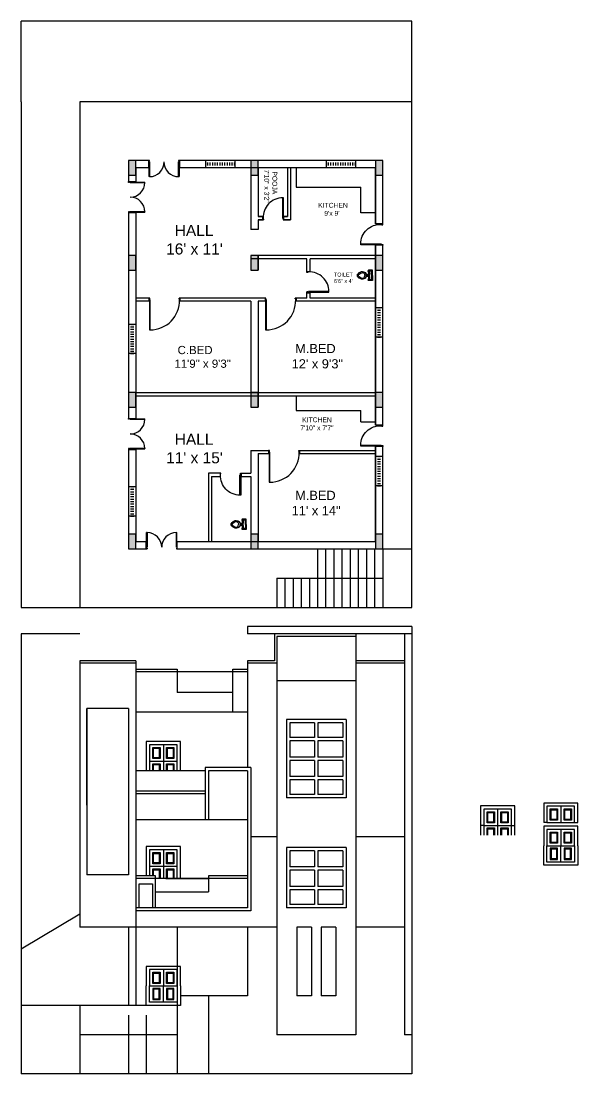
# Model space of a CAD drawing. Header units: inches. Extents: x -7493 to 22571, y -4428 to 5732.
# Drawn here: x -632 to 51, y -2207 to -915 of the extents above; entities that cross this region are included whole.
import ezdxf

# ---------------------------------------------------------------- set-up
doc = ezdxf.new("R2010")
doc.units = ezdxf.units.IN
doc.header["$MEASUREMENT"] = 0
doc.styles.get("Standard").update_dxf_attribs({"font": 'arial.ttf'})

# ---------------------------------------------------------------- blocks, each defined once
blk = doc.blocks.new('2')
at = {"color": 4}
for p, q in [((5142.7, -693.2), (5124.7, -693.2)), ((5124.7, -693.7), (5124.7, -693.2)), ((5142.7, -693.7), (5124.7, -693.7)), ((5144.7, -692.7), (5142.7, -692.7)), ((5142.7, -692.7), (5142.7, -693.2)), ((5142.7, -693.2), (5143.7, -693.2)), ((5143.7, -693.2), (5143.7, -693.7)), ((5143.7, -693.7), (5144.7, -693.7)), ((5144.7, -693.7), (5144.7, -692.7)), ((5142.7, -729.6), (5124.7, -729.6)), ((5124.7, -729.6), (5124.7, -730.2)), ((5142.7, -730.2), (5124.7, -730.2)), ((5142.7, -730.7), (5142.7, -730.2)), ((5142.7, -730.2), (5143.7, -730.2)), ((5142.7, -730.2), (5143.2, -730.2)), ((5144.7, -730.7), (5142.7, -730.7)), ((5143.7, -730.2), (5143.7, -729.7)), ((5143.7, -729.7), (5144.7, -729.7)), ((5144.7, -729.7), (5144.7, -730.7))]:
    blk.add_line(p, q, dxfattribs=at)
for points in [[(5124.7, -693.7), (5142.7, -693.7), (5142.7, -693.2), (5124.7, -693.2)], [(5124.7, -729.6), (5142.7, -729.6), (5142.7, -730.2), (5124.7, -730.2)]]:
    blk.add_lwpolyline(points, dxfattribs=at)
for centre, start, end in [((5142.7, -693.7), 180, 270), ((5142.7, -729.6), 90, 180)]:
    blk.add_arc(centre, 18, start, end, dxfattribs=at)
blk = doc.blocks.new('new block')
at = {"color": 4}
for p, q in [((5074.4, -488.4), (5072.4, -488.4)), ((5072.4, -488.4), (5072.4, -488.9)), ((5072.4, -488.9), (5073.4, -488.9)), ((5073.4, -488.9), (5073.4, -489.4)), ((5073.4, -489.4), (5074.4, -489.4)), ((5074.4, -489.4), (5074.4, -488.4)), ((5072.4, -526.4), (5072.4, -525.9)), ((5072.4, -525.9), (5073.4, -525.9)), ((5074.4, -526.4), (5072.4, -526.4)), ((5073.4, -525.9), (5073.4, -525.4)), ((5073.4, -525.4), (5074.4, -525.4)), ((5074.4, -525.4), (5074.4, -526.4))]:
    blk.add_line(p, q, dxfattribs=at)
blk.add_lwpolyline([(5072.4, -488.9), (5035.4, -488.9), (5035.4, -489.9), (5072.4, -489.9)], close=True, dxfattribs=at)
blk.add_arc((5071.4, -489.9), 36, 179.9779, 271.5918, dxfattribs=at)
blk = doc.blocks.new('4')
at = {"color": 4}
for p, q in [((5454.5, -549.1), (5454.5, -547.1)), ((5454.5, -547.1), (5455, -547.1)), ((5455.5, -549.1), (5454.5, -549.1)), ((5455, -547.1), (5455, -548.1)), ((5455, -548.1), (5455.5, -548.1)), ((5455.5, -548.1), (5455.5, -549.1)), ((5480, -548.1), (5479.5, -548.1)), ((5479.5, -548.1), (5479.5, -549.1)), ((5479.5, -549.1), (5480.5, -549.1)), ((5480.5, -547.1), (5480, -547.1)), ((5480, -547.1), (5480, -548.1)), ((5480.5, -549.1), (5480.5, -547.1))]:
    blk.add_line(p, q, dxfattribs=at)
blk.add_lwpolyline([(5480, -547.1), (5480, -522.1), (5479, -522.1), (5479, -547.1)], close=True, dxfattribs=at)
blk.add_arc((5479, -546.1), 24, 89.9502, 182.388, dxfattribs=at)
blk = doc.blocks.new('A$C73EC25F1')
for p, q in [((0.25, 0.739), (0, 0.739)), ((0, 0.739), (0.001, 0.549)), ((0.001, 0.549), (0.027, 0.52)), ((0.014, 0.742), (0.014, 0.559)), ((0.014, 0.559), (0.015, 0.552)), ((0.015, 0.552), (0.019, 0.546)), ((0.019, 0.546), (0.031, 0.533)), ((0.019, 0.546), (0.019, 0.546)), ((0.03, 0.521), (0.027, 0.52)), ((0.102, 0.545), (0.03, 0.521)), ((0.102, 0.557), (0.031, 0.533)), ((0.25, 0.702), (0.048, 0.702)), ((0.048, 0.702), (0.048, 0.594)), ((0.048, 0.594), (0.065, 0.586)), ((0.073, 0.588), (0.065, 0.586)), ((0.163, 0.596), (0.073, 0.588)), ((0.178, 0.556), (0.102, 0.557)), ((0.179, 0.544), (0.102, 0.545)), ((0.25, 0.575), (0.163, 0.596)), ((0.249, 0.532), (0.178, 0.556)), ((0.25, 0.519), (0.179, 0.544)), ((0.216, 0.533), (0.198, 0.506)), ((0.25, 0.739), (0.5, 0.739)), ((0.25, 0.702), (0.453, 0.702)), ((0.258, 0.578), (0.25, 0.575)), ((0.253, 0.52), (0.25, 0.519)), ((0.322, 0.556), (0.251, 0.532)), ((0.325, 0.544), (0.253, 0.52)), ((0.346, 0.597), (0.258, 0.578)), ((0.298, 0.516), (0.285, 0.533)), ((0.398, 0.557), (0.322, 0.556)), ((0.401, 0.544), (0.325, 0.544)), ((0.436, 0.586), (0.346, 0.597)), ((0.47, 0.533), (0.398, 0.557)), ((0.473, 0.52), (0.401, 0.544)), ((0.453, 0.594), (0.436, 0.586)), ((0.453, 0.702), (0.453, 0.594)), ((0.482, 0.546), (0.47, 0.533)), ((0.5, 0.549), (0.473, 0.52)), ((0.482, 0.546), (0.486, 0.552)), ((0.486, 0.552), (0.487, 0.559)), ((0.487, 0.742), (0.487, 0.559)), ((0.487, 0.559), (0.487, 0.559)), ((0.5, 0.739), (0.5, 0.549)), ((0.11, 0.396), (0.192, 0.454)), ((0.113, 0.288), (0.148, 0.335)), ((0.117, 0.237), (0.113, 0.288)), ((0.148, 0.15), (0.117, 0.237)), ((0.148, 0.335), (0.182, 0.354)), ((0.192, 0.082), (0.148, 0.15)), ((0.182, 0.354), (0.237, 0.361)), ((0.198, 0.506), (0.19, 0.474)), ((0.19, 0.474), (0.192, 0.454)), ((0.192, 0.454), (0.309, 0.454)), ((0.203, 0.075), (0.192, 0.082)), ((0.204, 0.491), (0.202, 0.488)), ((0.202, 0.488), (0.202, 0.485)), ((0.202, 0.485), (0.204, 0.482)), ((0.203, 0.075), (0.224, 0.063)), ((0.206, 0.494), (0.204, 0.491)), ((0.204, 0.482), (0.206, 0.48)), ((0.209, 0.496), (0.206, 0.494)), ((0.206, 0.48), (0.209, 0.478)), ((0.212, 0.496), (0.209, 0.496)), ((0.209, 0.478), (0.212, 0.478)), ((0.25, 0.496), (0.212, 0.496)), ((0.212, 0.478), (0.25, 0.478)), ((0.224, 0.063), (0.247, 0.058)), ((0.226, 0.454), (0.226, 0.478)), ((0.237, 0.361), (0.25, 0.361)), ((0.247, 0.058), (0.271, 0.061)), ((0.25, 0.496), (0.288, 0.496)), ((0.288, 0.478), (0.25, 0.478)), ((0.264, 0.361), (0.25, 0.361)), ((0.319, 0.354), (0.264, 0.361)), ((0.271, 0.061), (0.292, 0.071)), ((0.275, 0.454), (0.275, 0.478)), ((0.292, 0.496), (0.288, 0.496)), ((0.288, 0.478), (0.292, 0.478)), ((0.295, 0.494), (0.292, 0.496)), ((0.292, 0.478), (0.295, 0.48)), ((0.292, 0.071), (0.299, 0.076)), ((0.297, 0.491), (0.295, 0.494)), ((0.295, 0.48), (0.297, 0.482)), ((0.298, 0.488), (0.297, 0.491)), ((0.297, 0.482), (0.298, 0.485)), ((0.309, 0.486), (0.298, 0.516)), ((0.298, 0.485), (0.298, 0.488)), ((0.299, 0.076), (0.309, 0.082)), ((0.309, 0.454), (0.309, 0.486)), ((0.309, 0.454), (0.391, 0.396)), ((0.309, 0.082), (0.353, 0.15)), ((0.353, 0.335), (0.319, 0.354)), ((0.388, 0.288), (0.353, 0.335)), ((0.353, 0.15), (0.384, 0.237)), ((0.384, 0.237), (0.388, 0.288))]:
    blk.add_line(p, q)
for centre, radius, start, end in [((0.211, 0.203), 0.154, 166.557, 173.0452), ((0.103, 0.217), 0.0446, 174.3642, 199.9942), ((2.434, -0.342), 2.442, 164.6178, 166.2484), ((0.683, 0.443), 0.667, 201.1305, 207.7446), ((0.764, 0.115), 0.711, 161.1022, 164.4404), ((1.21, -0.042), 1.184, 158.3153, 160.9044), ((0.477, 0.338), 0.436, 208.1436, 219.081), ((0.336, 0.224), 0.255, 219.2937, 233.7294), ((0.222, 0.067), 0.061, 233.2861, 254.7689), ((0.273, 0.24), 0.241, 253.7934, 264.6213), ((0.228, 0.24), 0.241, 275.3787, 286.2066), ((0.279, 0.067), 0.061, 285.2311, 306.7139), ((0.164, 0.224), 0.255, 306.2706, 320.7063), ((0.023, 0.338), 0.436, 320.919, 331.8564), ((-0.71, -0.042), 1.184, 19.0956, 21.6847), ((-0.182, 0.443), 0.667, 332.2554, 338.8695), ((-0.263, 0.115), 0.711, 15.5596, 18.8978), ((-1.933, -0.342), 2.442, 13.7516, 15.3822), ((0.29, 0.203), 0.154, 6.9548, 13.443), ((0.398, 0.217), 0.0446, 340.0058, 5.6358)]:
    blk.add_arc(centre, radius, start, end)

msp = doc.modelspace()

# ---------------------------------------------------------------- hatches: boundary and pattern name
at = {"true_color": 0x991b1e}
h = msp.add_hatch(color=244, dxfattribs=at)
h.dxf.hatch_style = 1
h.paths.add_polyline_path([(-491.3, -1085.7), (-500.3, -1085.7), (-500.3, -1103.7), (-491.3, -1103.7)])
h = msp.add_hatch(color=2)
h.dxf.hatch_style = 1
h.paths.add_polyline_path([(-402.9, -1088.2), (-405.9, -1088.2), (-405.9, -1092.2), (-402.9, -1092.2)])
h.paths.add_polyline_path([(-369.9, -1088.2), (-372.9, -1088.2), (-372.9, -1092.2), (-369.9, -1092.2)])
h = msp.add_hatch(color=244, dxfattribs=at)
h.dxf.hatch_style = 1
h.paths.add_polyline_path([(-341.3, -1085.7), (-350.3, -1085.7), (-350.3, -1103.7), (-341.3, -1103.7)])
h = msp.add_hatch(color=2)
h.dxf.hatch_style = 1
h.paths.add_polyline_path([(-254.8, -1088.2), (-257.8, -1088.2), (-257.8, -1092.2), (-254.8, -1092.2)])
h.paths.add_polyline_path([(-221.8, -1088.2), (-224.8, -1088.2), (-224.8, -1092.2), (-221.8, -1092.2)])
h = msp.add_hatch(color=244, dxfattribs=at)
h.dxf.hatch_style = 1
h.paths.add_polyline_path([(-188.3, -1085.7), (-197.3, -1085.7), (-197.3, -1103.7), (-188.3, -1103.7)])
h = msp.add_hatch(color=244, dxfattribs=at)
h.dxf.hatch_style = 1
h.paths.add_polyline_path([(-491.3, -1202.7), (-500.3, -1202.7), (-500.3, -1220.7), (-491.3, -1220.7)])
h = msp.add_hatch(color=244, dxfattribs=at)
h.dxf.hatch_style = 1
h.paths.add_polyline_path([(-341.3, -1202.7), (-350.3, -1202.7), (-350.3, -1220.7), (-341.3, -1220.7)])
h = msp.add_hatch(color=244, dxfattribs=at)
h.dxf.hatch_style = 1
h.paths.add_polyline_path([(-188.3, -1202.7), (-197.3, -1202.7), (-197.3, -1220.7), (-188.3, -1220.7)])
h = msp.add_hatch(color=2)
h.dxf.hatch_style = 1
h.paths.add_polyline_path([(-190.8, -1269.6), (-190.8, -1266.6), (-194.8, -1266.6), (-194.8, -1269.6)])
h.paths.add_polyline_path([(-190.8, -1302.6), (-190.8, -1299.6), (-194.8, -1299.6), (-194.8, -1302.6)])
h = msp.add_hatch(color=2)
h.dxf.hatch_style = 1
h.paths.add_polyline_path([(-493.8, -1290), (-493.8, -1287), (-497.8, -1287), (-497.8, -1290)])
h.paths.add_polyline_path([(-493.8, -1323), (-493.8, -1320), (-497.8, -1320), (-497.8, -1323)])
h = msp.add_hatch(color=244, dxfattribs=at)
h.dxf.hatch_style = 1
h.paths.add_polyline_path([(-491.3, -1370.7), (-500.3, -1370.7), (-500.3, -1388.7), (-491.3, -1388.7)])
h = msp.add_hatch(color=244, dxfattribs=at)
h.dxf.hatch_style = 1
h.paths.add_polyline_path([(-341.3, -1370.7), (-350.3, -1370.7), (-350.3, -1388.7), (-341.3, -1388.7)])
h = msp.add_hatch(color=244, dxfattribs=at)
h.dxf.hatch_style = 1
h.paths.add_polyline_path([(-188.3, -1370.7), (-197.3, -1370.7), (-197.3, -1388.7), (-188.3, -1388.7)])
h = msp.add_hatch(color=2)
h.dxf.hatch_style = 1
h.paths.add_polyline_path([(-190.8, -1452.3), (-190.8, -1449.3), (-194.8, -1449.3), (-194.8, -1452.3)])
h.paths.add_polyline_path([(-190.8, -1485.3), (-190.8, -1482.3), (-194.8, -1482.3), (-194.8, -1485.3)])
h = msp.add_hatch(color=2)
h.dxf.hatch_style = 1
h.paths.add_polyline_path([(-493.8, -1489.4), (-493.8, -1486.4), (-497.8, -1486.4), (-497.8, -1489.4)])
h.paths.add_polyline_path([(-493.8, -1522.4), (-493.8, -1519.4), (-497.8, -1519.4), (-497.8, -1522.4)])
h = msp.add_hatch(color=244, dxfattribs=at)
h.dxf.hatch_style = 1
h.paths.add_polyline_path([(-491.3, -1544.7), (-500.3, -1544.7), (-500.3, -1562.7), (-491.3, -1562.7)])
h = msp.add_hatch(color=244, dxfattribs=at)
h.dxf.hatch_style = 1
h.paths.add_polyline_path([(-341.3, -1544.7), (-350.3, -1544.7), (-350.3, -1562.7), (-341.3, -1562.7)])
h = msp.add_hatch(color=244, dxfattribs=at)
h.dxf.hatch_style = 1
h.paths.add_polyline_path([(-188.3, -1544.7), (-197.3, -1544.7), (-197.3, -1562.7), (-188.3, -1562.7)])

# ---------------------------------------------------------------- linework, layer by layer
for p, q in [((-152.3, -914.7), (-632.3, -914.7)), ((-632.3, -1013.7), (-632.3, -914.7)), ((-152.3, -1013.7), (-152.3, -914.7)), ((-632.3, -1013.7), (-632.3, -1634.7)), ((-560.3, -1013.7), (-560.3, -1634.7)), ((-152.3, -1013.7), (-560.3, -1013.7)), ((-152.3, -1634.7), (-152.3, -1013.7)), ((-491.3, -1094.7), (-491.3, -1111.8)), ((-475.8, -1094.7), (-491.3, -1094.7)), ((-475.8, -1085.7), (-475.8, -1094.7)), ((-437.8, -1085.7), (-437.8, -1094.7)), ((-197.3, -1094.7), (-437.8, -1094.7)), ((-405.9, -1085.7), (-405.9, -1094.7)), ((-402.9, -1092.2), (-402.9, -1088.2)), ((-399.9, -1092.2), (-399.9, -1088.2)), ((-396.9, -1092.2), (-396.9, -1088.2)), ((-393.9, -1092.2), (-393.9, -1088.2)), ((-390.9, -1092.2), (-390.9, -1088.2)), ((-387.9, -1092.2), (-387.9, -1088.2)), ((-384.9, -1092.2), (-384.9, -1088.2)), ((-381.9, -1092.2), (-381.9, -1088.2)), ((-378.9, -1092.2), (-378.9, -1088.2)), ((-375.9, -1092.2), (-375.9, -1088.2)), ((-372.9, -1092.2), (-372.9, -1088.2)), ((-369.9, -1085.7), (-369.9, -1094.7)), ((-369.9, -1092.2), (-369.9, -1088.2)), ((-350.3, -1094.7), (-350.3, -1170.7)), ((-341.3, -1094.7), (-341.3, -1154.7)), ((-305.3, -1094.7), (-305.3, -1154.7)), ((-301.3, -1094.7), (-301.3, -1158.7)), ((-294.7, -1094.7), (-294.7, -1118.7)), ((-257.8, -1085.7), (-257.8, -1094.7)), ((-254.8, -1092.2), (-254.8, -1088.2)), ((-251.8, -1092.2), (-251.8, -1088.2)), ((-248.8, -1092.2), (-248.8, -1088.2)), ((-245.8, -1092.2), (-245.8, -1088.2)), ((-242.8, -1092.2), (-242.8, -1088.2)), ((-239.8, -1092.2), (-239.8, -1088.2)), ((-236.8, -1092.2), (-236.8, -1088.2)), ((-233.8, -1092.2), (-233.8, -1088.2)), ((-230.8, -1092.2), (-230.8, -1088.2)), ((-227.8, -1092.2), (-227.8, -1088.2)), ((-224.8, -1092.2), (-224.8, -1088.2)), ((-221.8, -1085.7), (-221.8, -1094.7)), ((-221.8, -1092.2), (-221.8, -1088.2)), ((-197.3, -1163.8), (-197.3, -1094.7)), ((-197.3, -1103.7), (-197.3, -1163.8)), ((-500.3, -1111.8), (-491.3, -1111.8)), ((-294.7, -1118.7), (-215.3, -1118.7)), ((-215.3, -1150), (-215.3, -1118.7)), ((-500.3, -1149.8), (-491.3, -1149.8)), ((-491.3, -1149.8), (-491.3, -1402.6)), ((-197.3, -1150), (-215.3, -1150)), ((-335.6, -1154.7), (-341.3, -1154.7)), ((-341.3, -1154.7), (-335.6, -1154.7)), ((-341.3, -1158.7), (-341.3, -1170.7)), ((-334.6, -1158.7), (-341.3, -1158.7)), ((-341.3, -1158.7), (-334.6, -1158.7)), ((-335.6, -1158.7), (-335.6, -1154.7)), ((-301.3, -1158.7), (-310.6, -1158.7)), ((-310.6, -1158.7), (-301.3, -1158.7)), ((-305.3, -1154.7), (-309.6, -1154.7)), ((-309.6, -1154.7), (-305.3, -1154.7)), ((-309.6, -1158.7), (-309.6, -1154.7)), ((-341.3, -1170.7), (-350.3, -1170.7)), ((-188.3, -1163.8), (-197.3, -1163.8)), ((-197.3, -1410.9), (-197.3, -1189.8)), ((-197.3, -1189.8), (-197.3, -1410.9)), ((-188.3, -1189.8), (-197.3, -1189.8)), ((-350.3, -1202.7), (-350.3, -1220.7)), ((-197.3, -1202.7), (-350.3, -1202.7)), ((-281.3, -1206.7), (-350.3, -1206.7)), ((-341.3, -1202.7), (-341.3, -1220.7)), ((-281.3, -1223.2), (-281.3, -1206.7)), ((-277.3, -1222.2), (-277.3, -1206.7)), ((-197.3, -1206.7), (-277.3, -1206.7)), ((-281.3, -1222.2), (-277.3, -1222.2)), ((-281.3, -1254.7), (-281.3, -1247.2)), ((-281.3, -1248.2), (-277.3, -1248.2)), ((-279.3, -1248.2), (-277.3, -1248.2)), ((-277.3, -1254.7), (-277.3, -1248.2)), ((-474.3, -1254.7), (-491.3, -1254.7)), ((-475.3, -1258.7), (-491.3, -1258.7)), ((-475.3, -1254.7), (-475.3, -1258.7)), ((-331.6, -1254.7), (-438.3, -1254.7)), ((-437.3, -1254.7), (-437.3, -1258.7)), ((-350.3, -1258.7), (-437.3, -1258.7)), ((-350.3, -1258.7), (-350.3, -1388.7)), ((-341.3, -1258.7), (-341.3, -1388.7)), ((-332.6, -1258.7), (-341.3, -1258.7)), ((-332.6, -1254.7), (-332.6, -1258.7)), ((-281.3, -1254.7), (-295.6, -1254.7)), ((-294.6, -1254.7), (-294.6, -1258.7)), ((-197.3, -1258.7), (-294.6, -1258.7)), ((-197.3, -1254.7), (-277.3, -1254.7)), ((-188.3, -1266.6), (-197.3, -1266.6)), ((-194.8, -1269.6), (-190.8, -1269.6)), ((-194.8, -1272.6), (-190.8, -1272.6)), ((-194.8, -1275.6), (-190.8, -1275.6)), ((-194.8, -1278.6), (-190.8, -1278.6)), ((-491.3, -1287), (-500.3, -1287)), ((-497.8, -1290), (-493.8, -1290)), ((-194.8, -1281.6), (-190.8, -1281.6)), ((-194.8, -1284.6), (-190.8, -1284.6)), ((-194.8, -1287.6), (-190.8, -1287.6)), ((-194.8, -1290.6), (-190.8, -1290.6)), ((-497.8, -1293), (-493.8, -1293)), ((-497.8, -1296), (-493.8, -1296)), ((-497.8, -1299), (-493.8, -1299)), ((-497.8, -1302), (-493.8, -1302)), ((-497.8, -1305), (-493.8, -1305)), ((-188.3, -1302.6), (-197.3, -1302.6)), ((-194.8, -1293.6), (-190.8, -1293.6)), ((-194.8, -1296.6), (-190.8, -1296.6)), ((-194.8, -1299.6), (-190.8, -1299.6)), ((-194.8, -1302.6), (-190.8, -1302.6)), ((-497.8, -1308), (-493.8, -1308)), ((-497.8, -1311), (-493.8, -1311)), ((-497.8, -1314), (-493.8, -1314)), ((-497.8, -1317), (-493.8, -1317)), ((-491.3, -1323), (-500.3, -1323)), ((-497.8, -1320), (-493.8, -1320)), ((-497.8, -1323), (-493.8, -1323)), ((-491.3, -1370.7), (-197.3, -1370.7)), ((-491.3, -1374.7), (-197.3, -1374.7)), ((-294.7, -1374.7), (-294.7, -1392.7)), ((-294.7, -1392.7), (-215.3, -1392.7)), ((-215.3, -1406.5), (-215.3, -1392.7)), ((-500.3, -1402.6), (-491.3, -1402.6)), ((-215.3, -1406.5), (-197.3, -1406.5)), ((-188.3, -1410.9), (-197.3, -1410.9)), ((-500.3, -1440.6), (-491.3, -1440.6)), ((-491.3, -1440.6), (-491.3, -1553.7)), ((-350.3, -1441.7), (-350.3, -1469.7)), ((-350.3, -1441.7), (-327.3, -1441.7)), ((-341.3, -1445.7), (-341.3, -1553.7)), ((-341.3, -1445.7), (-328.3, -1445.7)), ((-328.3, -1441.7), (-328.3, -1445.7)), ((-291.3, -1441.7), (-197.3, -1441.7)), ((-290.3, -1441.7), (-290.3, -1445.7)), ((-290.3, -1445.7), (-197.3, -1445.7)), ((-197.3, -1553.7), (-197.3, -1436.9)), ((-197.3, -1436.9), (-197.3, -1562.7)), ((-188.3, -1436.9), (-197.3, -1436.9)), ((-188.3, -1449.3), (-197.3, -1449.3)), ((-194.8, -1452.3), (-190.8, -1452.3)), ((-194.8, -1455.3), (-190.8, -1455.3)), ((-194.8, -1458.3), (-190.8, -1458.3)), ((-402.3, -1469.7), (-402.3, -1553.7)), ((-388, -1469.7), (-402.3, -1469.7)), ((-388, -1471.7), (-388, -1473.7)), ((-363, -1469.7), (-350.3, -1469.7)), ((-362, -1469.7), (-362, -1473.7)), ((-194.8, -1461.3), (-190.8, -1461.3)), ((-194.8, -1464.3), (-190.8, -1464.3)), ((-194.8, -1467.3), (-190.8, -1467.3)), ((-194.8, -1470.3), (-190.8, -1470.3)), ((-194.8, -1473.3), (-190.8, -1473.3)), ((-398.3, -1473.7), (-398.3, -1553.7)), ((-398.3, -1473.7), (-388, -1473.7)), ((-362, -1473.7), (-350.3, -1473.7)), ((-350.3, -1473.7), (-350.3, -1553.7)), ((-188.3, -1485.3), (-197.3, -1485.3)), ((-194.8, -1476.3), (-190.8, -1476.3)), ((-194.8, -1479.3), (-190.8, -1479.3)), ((-194.8, -1482.3), (-190.8, -1482.3)), ((-194.8, -1485.3), (-190.8, -1485.3)), ((-491.3, -1486.4), (-500.3, -1486.4)), ((-497.8, -1489.4), (-493.8, -1489.4)), ((-497.8, -1492.4), (-493.8, -1492.4)), ((-497.8, -1495.4), (-493.8, -1495.4)), ((-497.8, -1498.4), (-493.8, -1498.4)), ((-497.8, -1501.4), (-493.8, -1501.4)), ((-497.8, -1504.4), (-493.8, -1504.4)), ((-497.8, -1507.4), (-493.8, -1507.4)), ((-497.8, -1510.4), (-493.8, -1510.4)), ((-491.3, -1522.4), (-500.3, -1522.4)), ((-497.8, -1513.4), (-493.8, -1513.4)), ((-497.8, -1516.4), (-493.8, -1516.4)), ((-497.8, -1519.4), (-493.8, -1519.4)), ((-497.8, -1522.4), (-493.8, -1522.4)), ((-491.3, -1553.7), (-478.5, -1553.7)), ((-478.5, -1562.7), (-478.5, -1553.7)), ((-440.5, -1553.7), (-197.3, -1553.7)), ((-440.5, -1562.7), (-440.5, -1553.7)), ((-268.3, -1562.7), (-268.3, -1634.7)), ((-258.3, -1562.7), (-258.3, -1634.7)), ((-248.3, -1562.7), (-248.3, -1634.7)), ((-238.3, -1562.7), (-238.3, -1634.7)), ((-228.3, -1562.7), (-228.3, -1634.7)), ((-218.3, -1562.7), (-218.3, -1634.7)), ((-208.3, -1562.7), (-208.3, -1634.7)), ((-198.3, -1562.7), (-198.3, -1634.7)), ((-188.3, -1562.7), (-152.3, -1562.7)), ((-188.3, -1562.7), (-188.3, -1634.7)), ((-318.3, -1598.7), (-188.3, -1598.7)), ((-318.3, -1598.7), (-318.3, -1634.7)), ((-308.3, -1598.7), (-308.3, -1634.7)), ((-298.3, -1598.7), (-298.3, -1634.7)), ((-288.3, -1598.7), (-288.3, -1634.7)), ((-278.3, -1598.7), (-278.3, -1634.7)), ((-632.3, -1634.7), (-152.3, -1634.7)), ((-632.3, -1667.1), (-632.3, -2207.1)), ((-560.3, -1667.1), (-632.3, -1667.1)), ((-354.3, -1658.1), (-354.3, -1667.1)), ((-152.3, -1658.1), (-354.3, -1658.1)), ((-152.3, -1667.1), (-354.3, -1667.1)), ((-321.3, -1667.1), (-321.3, -1700.1)), ((-221.3, -1667.1), (-221.3, -2159.1)), ((-161.3, -1667.1), (-161.3, -2159.1)), ((-152.3, -1658.1), (-152.3, -2207.1)), ((-318.3, -1670.1), (-318.3, -2159.1)), ((-221.3, -1670.1), (-318.3, -1670.1)), ((-560.3, -1700.1), (-560.3, -2027.1)), ((-491.3, -1700.1), (-560.3, -1700.1)), ((-491.3, -1703.1), (-560.3, -1703.1)), ((-491.3, -1700.1), (-491.3, -1962.7)), ((-321.3, -1700.1), (-354.3, -1700.1)), ((-354.3, -1700.1), (-354.3, -1831.1)), ((-318.3, -1703.1), (-354.3, -1703.1)), ((-161.3, -1700.1), (-221.3, -1700.1)), ((-161.3, -1703.1), (-221.3, -1703.1)), ((-491.3, -1710.2), (-440.5, -1710.2)), ((-491.3, -1713.2), (-372.4, -1713.2)), ((-440.5, -1710.2), (-440.5, -1739.1)), ((-440.5, -1713.2), (-372.4, -1713.2)), ((-372.4, -1763.1), (-372.4, -1710.2)), ((-372.4, -1710.2), (-354.3, -1710.2)), ((-372.4, -1713.2), (-354.3, -1713.2)), ((-318.3, -1724.1), (-221.3, -1724.1)), ((-372.4, -1739.1), (-440.5, -1739.1)), ((-551.3, -1758.7), (-551.3, -1962.7)), ((-500.3, -1758.7), (-551.3, -1758.7)), ((-551.3, -1877.3), (-551.3, -1758.7)), ((-500.3, -1758.7), (-500.3, -1962.7)), ((-354.3, -1763.1), (-491.3, -1763.1)), ((-233.3, -1772.2), (-306.3, -1772.2)), ((-306.3, -1772.2), (-306.3, -1868.2)), ((-271.8, -1776.2), (-302.3, -1776.2)), ((-302.3, -1776.2), (-302.3, -1794.2)), ((-271.8, -1776.2), (-271.8, -1794.2)), ((-237.3, -1776.2), (-267.8, -1776.2)), ((-267.8, -1776.2), (-267.8, -1794.2)), ((-237.3, -1776.2), (-237.3, -1794.2)), ((-233.3, -1772.2), (-233.3, -1868.2)), ((-271.8, -1794.2), (-302.3, -1794.2)), ((-237.3, -1794.2), (-267.8, -1794.2)), ((-457.5, -1803.1), (-457.5, -1835.1)), ((-271.8, -1798.2), (-302.3, -1798.2)), ((-302.3, -1798.2), (-302.3, -1818.2)), ((-271.8, -1798.2), (-271.8, -1818.2)), ((-237.3, -1798.2), (-267.8, -1798.2)), ((-267.8, -1798.2), (-267.8, -1818.2)), ((-237.3, -1798.2), (-237.3, -1818.2)), ((-271.8, -1818.2), (-302.3, -1818.2)), ((-271.8, -1822.2), (-302.3, -1822.2)), ((-302.3, -1822.2), (-302.3, -1842.2)), ((-271.8, -1822.2), (-271.8, -1842.2)), ((-237.3, -1818.2), (-267.8, -1818.2)), ((-237.3, -1822.2), (-267.8, -1822.2)), ((-267.8, -1822.2), (-267.8, -1842.2)), ((-237.3, -1822.2), (-237.3, -1842.2)), ((-406.3, -1835.1), (-491.3, -1835.1)), ((-474.5, -1823.1), (-440.5, -1823.1)), ((-350.3, -1831.1), (-406.3, -1831.1)), ((-406.3, -1831.1), (-406.3, -1895.1)), ((-354.3, -1835.1), (-402.3, -1835.1)), ((-402.3, -1835.1), (-402.3, -1895.1)), ((-354.3, -1835.1), (-354.3, -2003.1)), ((-350.3, -1831.1), (-350.3, -2007.1)), ((-271.8, -1842.2), (-302.3, -1842.2)), ((-271.8, -1846.2), (-302.3, -1846.2)), ((-302.3, -1846.2), (-302.3, -1864.2)), ((-271.8, -1846.2), (-271.8, -1864.2)), ((-237.3, -1842.2), (-267.8, -1842.2)), ((-237.3, -1846.2), (-267.8, -1846.2)), ((-267.8, -1846.2), (-267.8, -1864.2)), ((-237.3, -1846.2), (-237.3, -1864.2)), ((-406.3, -1860.1), (-491.3, -1860.1)), ((-406.3, -1863.1), (-491.3, -1863.1)), ((-233.3, -1868.2), (-306.3, -1868.2)), ((-271.8, -1864.2), (-302.3, -1864.2)), ((-237.3, -1864.2), (-267.8, -1864.2)), ((-47.2, -1882), (-47.2, -1914)), ((30.4, -1878.6), (30.4, -1898.6)), ((-354.3, -1895.1), (-491.3, -1895.1)), ((13.4, -1898.6), (9.4, -1898.6)), ((13.4, -1898.6), (47.4, -1898.6)), ((47.4, -1898.6), (51.4, -1898.6)), ((-64.2, -1902), (-68.2, -1902)), ((-64.2, -1902), (-30.2, -1902)), ((-30.2, -1902), (-26.2, -1902)), ((30.4, -1907), (30.4, -1927)), ((-350.3, -1915.7), (-318.3, -1915.7)), ((-221.3, -1915.7), (-161.3, -1915.7)), ((-457.5, -1932.1), (-457.5, -1967.1)), ((-306.3, -1929.1), (-306.3, -2003.1)), ((-271.8, -1929.1), (-306.3, -1929.1)), ((-271.8, -1933.1), (-302.3, -1933.1)), ((-302.3, -1933.1), (-302.3, -1953.1)), ((-233.3, -1929.1), (-271.8, -1929.1)), ((-271.8, -1933.1), (-271.8, -1953.1)), ((-237.3, -1933.1), (-267.8, -1933.1)), ((-267.8, -1933.1), (-267.8, -1953.1)), ((-237.3, -1933.1), (-237.3, -1953.1)), ((-233.3, -1929.1), (-233.3, -2003.1)), ((13.4, -1927), (47.4, -1927)), ((30.4, -1947), (30.4, -1927)), ((-500.3, -1962.7), (-551.3, -1962.7)), ((-491.3, -1962.7), (-491.3, -2027.1)), ((-467.2, -1964.1), (-491.3, -1964.1)), ((-474.5, -1952.1), (-440.5, -1952.1)), ((-467.2, -2003.1), (-467.2, -1964.1)), ((-354.3, -1964.1), (-402.3, -1964.1)), ((-402.3, -1964.1), (-402.3, -1983.6)), ((-402.3, -1964.1), (-402.3, -1983.6)), ((-271.8, -1953.1), (-302.3, -1953.1)), ((-271.8, -1957.1), (-302.3, -1957.1)), ((-302.3, -1957.1), (-302.3, -1977.1)), ((-271.8, -1957.1), (-271.8, -1977.1)), ((-237.3, -1953.1), (-267.8, -1953.1)), ((-237.3, -1957.1), (-267.8, -1957.1)), ((-267.8, -1957.1), (-267.8, -1977.1)), ((-237.3, -1957.1), (-237.3, -1977.1)), ((-402.3, -1967.1), (-491.3, -1967.1)), ((-487.2, -2003.1), (-487.2, -1973.9)), ((-487.2, -1973.9), (-470.7, -1973.9)), ((-470.7, -1973.9), (-470.7, -2003.1)), ((-454.5, -1967.1), (-402.3, -1967.1)), ((-354.3, -1967.1), (-402.3, -1967.1)), ((-271.8, -1977.1), (-302.3, -1977.1)), ((-237.3, -1977.1), (-267.8, -1977.1)), ((-467.2, -1983.6), (-402.3, -1983.6)), ((-271.8, -1981.1), (-302.3, -1981.1)), ((-302.3, -1981.1), (-302.3, -1999.1)), ((-271.8, -1981.1), (-271.8, -1999.1)), ((-237.3, -1981.1), (-267.8, -1981.1)), ((-267.8, -1981.1), (-267.8, -1999.1)), ((-237.3, -1981.1), (-237.3, -1999.1)), ((-354.3, -2003.1), (-491.3, -2003.1)), ((-233.3, -2003.1), (-306.3, -2003.1)), ((-271.8, -1999.1), (-302.3, -1999.1)), ((-237.3, -1999.1), (-267.8, -1999.1)), ((-632.3, -2053.4), (-560.3, -2010.7)), ((-350.3, -2007.1), (-491.3, -2007.1)), ((-318.3, -2027.1), (-560.3, -2027.1)), ((-500.3, -2027.1), (-500.3, -2123.1)), ((-491.3, -2027.1), (-491.3, -2123.1)), ((-440.5, -2027.1), (-440.5, -2207.1)), ((-354.3, -2027.1), (-354.3, -2111.1)), ((-293.8, -2027.1), (-293.8, -2111.1)), ((-275.8, -2027.1), (-293.8, -2027.1)), ((-275.8, -2027.1), (-275.8, -2111.1)), ((-245.8, -2027.1), (-263.8, -2027.1)), ((-263.8, -2027.1), (-263.8, -2111.1)), ((-245.8, -2027.1), (-245.8, -2111.1)), ((-161.3, -2027.1), (-221.3, -2027.1)), ((-457.5, -2079.1), (-457.5, -2099.1)), ((-474.5, -2099.1), (-440.5, -2099.1)), ((-457.5, -2119.1), (-457.5, -2099.1)), ((-354.3, -2111.1), (-436.5, -2111.1)), ((-402.3, -2111.1), (-402.3, -2207.1)), ((-275.8, -2111.1), (-293.8, -2111.1)), ((-245.8, -2111.1), (-263.8, -2111.1)), ((-478.5, -2123.1), (-632.3, -2123.1)), ((-560.3, -2123.1), (-560.3, -2207.1)), ((-440.5, -2123.1), (-440.5, -2123.1)), ((-500.3, -2135.1), (-500.3, -2207.1)), ((-478.5, -2135.1), (-478.5, -2207.1)), ((-440.5, -2159.1), (-560.3, -2159.1)), ((-221.3, -2159.1), (-318.3, -2159.1)), ((-152.3, -2159.1), (-161.3, -2159.1)), ((-560.3, -2207.1), (-632.3, -2207.1)), ((-152.3, -2207.1), (-560.3, -2207.1))]:
    msp.add_line(p, q)
for points in [[(-474.8, -1085.7), (-500.3, -1085.7), (-500.3, -1112.8)], [(-188.3, -1164.8), (-188.3, -1085.7), (-438.8, -1085.7)], [(-500.3, -1148.8), (-500.3, -1403.6)], [(-188.3, -1411.9), (-188.3, -1188.8)], [(-500.3, -1439.6), (-500.3, -1562.7), (-477.5, -1562.7)], [(-441.5, -1562.7), (-188.3, -1562.7), (-188.3, -1435.9)], [(-436.5, -1835.1), (-436.5, -1799.1), (-478.5, -1799.1), (-478.5, -1835.1)], [(-440.5, -1835.1), (-440.5, -1803.1), (-474.5, -1803.1), (-474.5, -1835.1)], [(-470.5, -1835.1), (-470.5, -1826.4), (-461.5, -1826.4), (-461.5, -1835.1)], [(-469.5, -1835.1), (-469.5, -1827.4), (-462.5, -1827.4), (-462.5, -1835.1)], [(-453.5, -1835.1), (-453.5, -1826.4), (-444.5, -1826.4), (-444.5, -1835.1)], [(-452.5, -1835.1), (-452.5, -1827.4), (-445.5, -1827.4), (-445.5, -1835.1)], [(-26.2, -1914), (-26.2, -1878), (-68.2, -1878), (-68.2, -1914)], [(-30.2, -1914), (-30.2, -1882), (-64.2, -1882), (-64.2, -1914)], [(51.4, -1898.6), (51.4, -1874.6), (9.4, -1874.6), (9.4, -1898.6)], [(47.4, -1898.6), (47.4, -1878.6), (13.4, -1878.6), (13.4, -1898.6)], [(-60.2, -1914), (-60.2, -1905.2), (-51.2, -1905.2), (-51.2, -1914)], [(-59.2, -1914), (-59.2, -1906.2), (-52.2, -1906.2), (-52.2, -1914)], [(-43.2, -1914), (-43.2, -1905.2), (-34.2, -1905.2), (-34.2, -1914)], [(-42.2, -1914), (-42.2, -1906.2), (-35.2, -1906.2), (-35.2, -1914)], [(51.4, -1927), (51.4, -1903), (9.4, -1903), (9.4, -1927)], [(47.4, -1927), (47.4, -1907), (13.4, -1907), (13.4, -1927)], [(-436.5, -1967.1), (-436.5, -1928.1), (-478.5, -1928.1), (-478.5, -1964.1)], [(-440.5, -1967.1), (-440.5, -1932.1), (-474.5, -1932.1), (-474.5, -1964.1)], [(51.4, -1927), (51.4, -1951), (9.4, -1951), (9.4, -1927)], [(47.4, -1927), (47.4, -1947), (13.4, -1947), (13.4, -1927)], [(-470.5, -1964.1), (-470.5, -1955.4), (-461.5, -1955.4), (-461.5, -1967.1)], [(-469.5, -1964.1), (-469.5, -1956.4), (-462.5, -1956.4), (-462.5, -1967.1)], [(-453.5, -1967.1), (-453.5, -1955.4), (-444.5, -1955.4), (-444.5, -1967.1)], [(-452.5, -1967.1), (-452.5, -1956.4), (-445.5, -1956.4), (-445.5, -1967.1)], [(-436.5, -2099.1), (-436.5, -2075.1), (-478.5, -2075.1), (-478.5, -2099.1)], [(-440.5, -2099.1), (-440.5, -2079.1), (-474.5, -2079.1), (-474.5, -2099.1)], [(-436.5, -2099.1), (-436.5, -2123.1), (-478.5, -2123.1), (-478.5, -2099.1)], [(-440.5, -2099.1), (-440.5, -2119.1), (-474.5, -2119.1), (-474.5, -2099.1)]]:
    msp.add_lwpolyline(points)
for points in [[(-491.3, -1103.7), (-491.3, -1085.7), (-500.3, -1085.7), (-500.3, -1103.7)], [(-341.3, -1103.7), (-341.3, -1085.7), (-350.3, -1085.7), (-350.3, -1103.7)], [(-188.3, -1103.7), (-188.3, -1085.7), (-197.3, -1085.7), (-197.3, -1103.7)], [(-491.3, -1220.7), (-491.3, -1202.7), (-500.3, -1202.7), (-500.3, -1220.7)], [(-341.3, -1220.7), (-341.3, -1202.7), (-350.3, -1202.7), (-350.3, -1220.7)], [(-188.3, -1220.7), (-188.3, -1202.7), (-197.3, -1202.7), (-197.3, -1220.7)], [(-491.3, -1388.7), (-491.3, -1370.7), (-500.3, -1370.7), (-500.3, -1388.7)], [(-341.3, -1388.7), (-341.3, -1370.7), (-350.3, -1370.7), (-350.3, -1388.7)], [(-188.3, -1388.7), (-188.3, -1370.7), (-197.3, -1370.7), (-197.3, -1388.7)], [(-491.3, -1562.7), (-491.3, -1544.7), (-500.3, -1544.7), (-500.3, -1562.7)], [(-341.3, -1562.7), (-341.3, -1544.7), (-350.3, -1544.7), (-350.3, -1562.7)], [(-188.3, -1562.7), (-188.3, -1544.7), (-197.3, -1544.7), (-197.3, -1562.7)], [(-470.5, -1806.4), (-461.5, -1806.4), (-461.5, -1820.1), (-470.5, -1820.1)], [(-469.5, -1807.4), (-462.5, -1807.4), (-462.5, -1819.1), (-469.5, -1819.1)], [(-453.5, -1806.4), (-444.5, -1806.4), (-444.5, -1820.1), (-453.5, -1820.1)], [(-452.5, -1807.4), (-445.5, -1807.4), (-445.5, -1819.1), (-452.5, -1819.1)], [(-60.2, -1885.2), (-51.2, -1885.2), (-51.2, -1899), (-60.2, -1899)], [(-59.2, -1886.2), (-52.2, -1886.2), (-52.2, -1898), (-59.2, -1898)], [(-43.2, -1885.2), (-34.2, -1885.2), (-34.2, -1899), (-43.2, -1899)], [(-42.2, -1886.2), (-35.2, -1886.2), (-35.2, -1898), (-42.2, -1898)], [(17.4, -1881.8), (26.4, -1881.8), (26.4, -1895.6), (17.4, -1895.6)], [(18.4, -1882.8), (25.4, -1882.8), (25.4, -1894.6), (18.4, -1894.6)], [(34.4, -1881.8), (43.4, -1881.8), (43.4, -1895.6), (34.4, -1895.6)], [(35.4, -1882.8), (42.4, -1882.8), (42.4, -1894.6), (35.4, -1894.6)], [(17.4, -1910.3), (26.4, -1910.3), (26.4, -1924), (17.4, -1924)], [(18.4, -1911.3), (25.4, -1911.3), (25.4, -1923), (18.4, -1923)], [(34.4, -1910.3), (43.4, -1910.3), (43.4, -1924), (34.4, -1924)], [(35.4, -1911.3), (42.4, -1911.3), (42.4, -1923), (35.4, -1923)], [(-470.5, -1935.4), (-461.5, -1935.4), (-461.5, -1949.1), (-470.5, -1949.1)], [(-469.5, -1936.4), (-462.5, -1936.4), (-462.5, -1948.1), (-469.5, -1948.1)], [(-453.5, -1935.4), (-444.5, -1935.4), (-444.5, -1949.1), (-453.5, -1949.1)], [(-452.5, -1936.4), (-445.5, -1936.4), (-445.5, -1948.1), (-452.5, -1948.1)], [(17.4, -1943.8), (26.4, -1943.8), (26.4, -1930.1), (17.4, -1930.1)], [(18.4, -1942.8), (25.4, -1942.8), (25.4, -1931.1), (18.4, -1931.1)], [(34.4, -1943.8), (43.4, -1943.8), (43.4, -1930.1), (34.4, -1930.1)], [(35.4, -1942.8), (42.4, -1942.8), (42.4, -1931.1), (35.4, -1931.1)], [(-470.5, -2082.4), (-461.5, -2082.4), (-461.5, -2096.1), (-470.5, -2096.1)], [(-469.5, -2083.4), (-462.5, -2083.4), (-462.5, -2095.1), (-469.5, -2095.1)], [(-453.5, -2082.4), (-444.5, -2082.4), (-444.5, -2096.1), (-453.5, -2096.1)], [(-452.5, -2083.4), (-445.5, -2083.4), (-445.5, -2095.1), (-452.5, -2095.1)], [(-470.5, -2115.9), (-461.5, -2115.9), (-461.5, -2102.2), (-470.5, -2102.2)], [(-469.5, -2114.9), (-462.5, -2114.9), (-462.5, -2103.2), (-469.5, -2103.2)], [(-453.5, -2115.9), (-444.5, -2115.9), (-444.5, -2102.2), (-453.5, -2102.2)], [(-452.5, -2114.9), (-445.5, -2114.9), (-445.5, -2103.2), (-452.5, -2103.2)]]:
    msp.add_lwpolyline(points, close=True)

# ---------------------------------------------------------------- block references
for name, p, rotation in [('2', (-1168.4, -6230.4), 90), ('2', (4644.4, -1842.5), 180), ('4', (267.8, 4232.3), 270.0000000000002), ('2', (4644.4, -2133.2), 180), ('2', (252.1, 3582), 270)]:
    msp.add_blockref(name, p, dxfattribs=dict(rotation=rotation))
msp.add_blockref('4', (-5790.1, -609.7))
at = {"xscale": -1}
for p, rotation in [((-737.3, 4290.7), 89.99999999999977), ((-737.3, 4043.6), 89.99999999999977), ((-5842.5, -2018.8), 180)]:
    msp.add_blockref('4', p, dxfattribs=dict(at, rotation=rotation))
at = {"color": 7, "xscale": -25, "yscale": 25, "zscale": 25, "rotation": 270}
for p in [(-219.4, -1233.2), (-374.4, -1538.8)]:
    msp.add_blockref('A$C73EC25F1', p, dxfattribs=at)
at = {"color": 4, "rotation": 90.00000000000001}
for p in [(-963.6, -6329.2), (-821, -6329.2), (-816.7, -6516.2)]:
    msp.add_blockref('new block', p, dxfattribs=at)

# ---------------------------------------------------------------- texts
at = {"insert": (-317.8, -1094.7), "char_height": 5.916, "attachment_point": 1, "rotation": 270}
msp.add_mtext_dynamic_manual_height_columns('  POOJA\\P 7\'10" x 3\'2"', width=48.655, gutter_width=1.85, heights=[0], dxfattribs=at)
at = {"attachment_point": 1}
for s, width, insert, char_height in [("\\pi4.23326;  KITCHEN\\P\\pi13.98482; 9'x 9'", 48.655, (-276.3, -1137.9), 5.916), ("      HALL\\P    16' x 11'", 188.353, (-475.3, -1165), 13.607), ('   TOILET\\P   6\'6" x 4\'', 36.584, (-253.6, -1223.6), 4.733), ('      C.BED\\P     11\'9" x 9\'3"', 90.236, (-463.5, -1313.5), 10.057), ('   M.BED\\P  12\' x 9\'3"', 72.496, (-308.8, -1311.1), 11.24), ('  KITCHEN\\P 7\'10" x 7\'7"', 48.655, (-291.7, -1401.2), 5.916), ("      HALL\\P    11' x 15'", 188.353, (-475.3, -1421.3), 13.607), ('   M.BED\\P  11\' x 14"', 72.496, (-308.8, -1491.3), 11.24)]:
    msp.add_mtext_dynamic_manual_height_columns(s, width=width, gutter_width=1.85, heights=[0], dxfattribs=dict(at, insert=insert, char_height=char_height))

doc.saveas('drawing.dxf')
